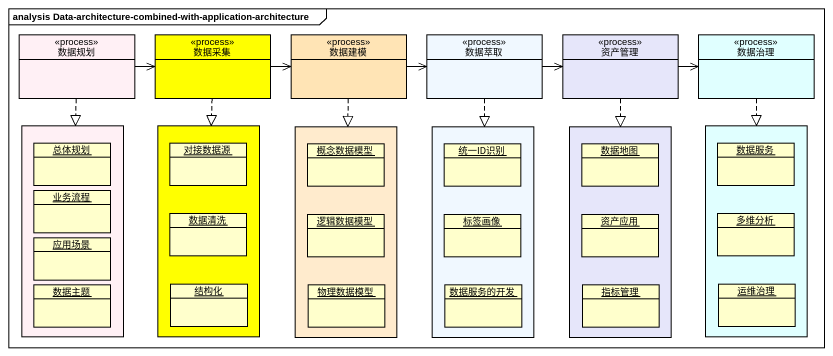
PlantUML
@startuml
mainframe analysis Data-architecture-combined-with-application-architecture
hide circle
hide empty members
class 数据规划 <<process>> #FFF0F5
class 数据采集 <<process>> #FFFF00
class 数据建模 <<process>> #FFE4B5
class 数据萃取 <<process>> #F0F8FF
class 资产管理 <<process>> #E6E6FA
class 数据治理 <<process>> #E0FFFF
rectangle " " as rectangle1 #FFF0F5 {
  object 总体规划
  object 业务流程
  object 应用场景
  object 数据主题
}
rectangle " " as rectangle2 #FFFF00 {
  object 对接数据源
  object 数据清洗
  object 结构化
}
rectangle " " as rectangle3 #FFEBCD {
  object 概念数据模型
  object 逻辑数据模型
  object 物理数据模型
}
rectangle " " as rectangle4 #F0F8FF {
  object 统一ID识别
  object 标签画像
  object 数据服务的开发
}
rectangle " " as rectangle5 #E6E6FA {
  object 数据地图
  object 资产应用
  object 指标管理
}
rectangle " " as rectangle6 #E0FFFF {
  object 数据服务
  object 多维分析
  object 运维治理
}
数据规划 -right-> 数据采集
数据规划 ..|> rectangle1
数据采集 -right-> 数据建模
数据采集 ..|> rectangle2
数据建模 -right-> 数据萃取
数据建模 ..|> rectangle3
数据萃取 -right-> 资产管理
数据萃取 ..|> rectangle4
资产管理 -right-> 数据治理
资产管理 ..|> rectangle5
数据治理 ..|> rectangle6
@enduml
